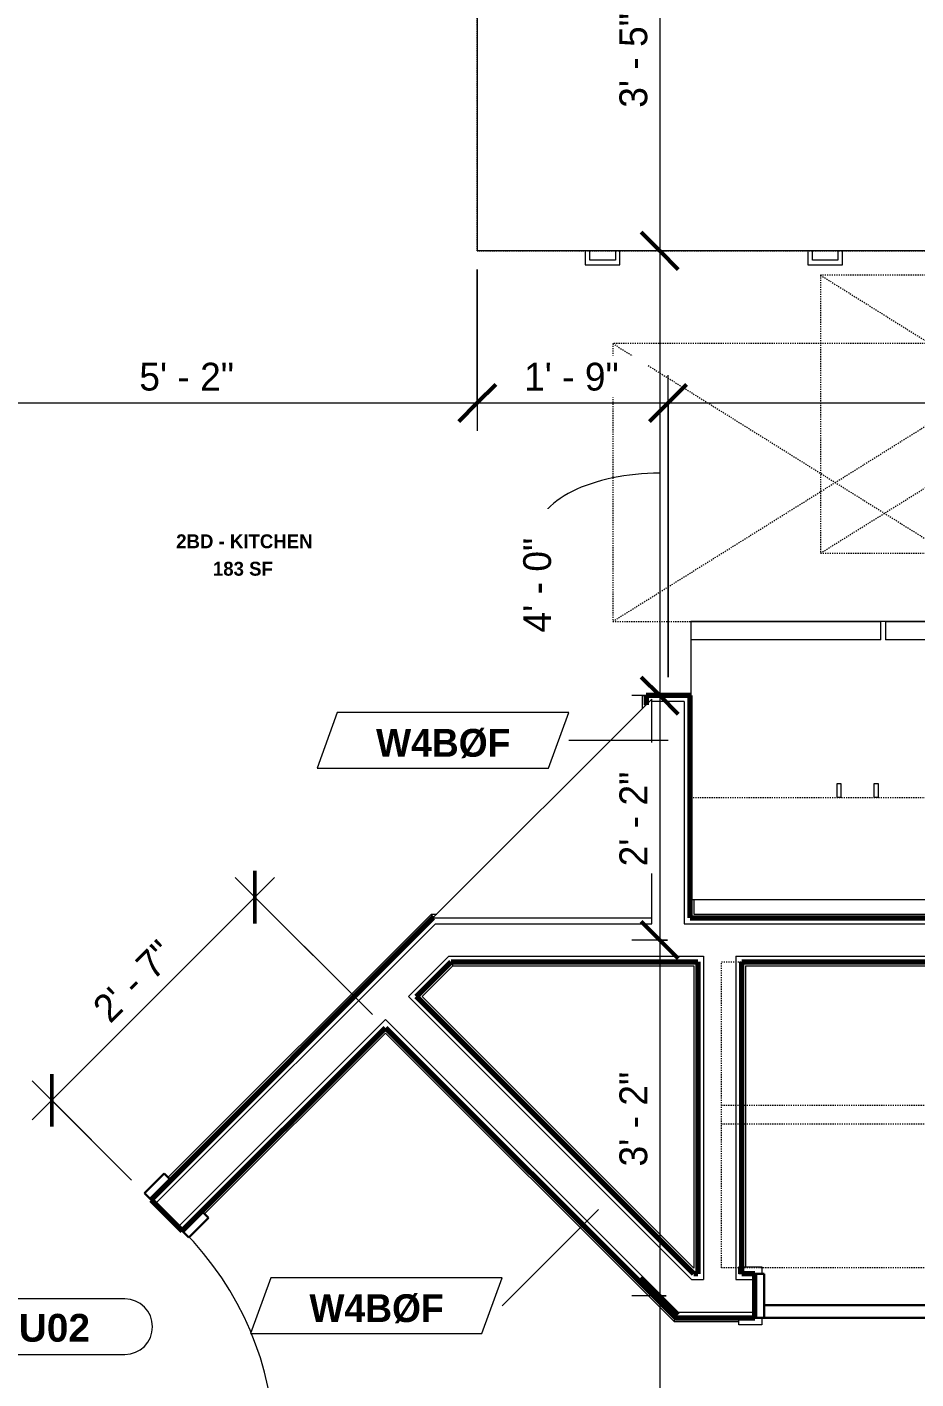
# Model space of a CAD drawing. Header units: inches. Extents: x 2071 to 4741, y -19 to 12114.
# Drawn here: x 2809.3 to 2905.2, y 11797.2 to 11943.1 of the extents above; entities that cross this region are included whole.
import ezdxf

# ---------------------------------------------------------------- set-up
doc = ezdxf.new("R2010")
doc.units = ezdxf.units.IN
doc.header["$MEASUREMENT"] = 0
doc.linetypes.add('Dash', pattern=[0.25, 0.125, -0.125])
doc.linetypes.add('Dash 3_32_', pattern=[0.1875, 0.09375, -0.09375])
for name, color, linetype, lineweight in [('A-ANNO-DIMS', 211, 'Continuous', 9), ('A-ANNO-DIMS-32', 211, 'Continuous', 9), ('A-AREA-IDEN', 2, 'Continuous', 9), ('A-DETL-1', 90, 'Dash 3_32_', 18), ('A-DOOR', 31, 'Continuous', 18), ('A-DOOR-3', 31, 'Continuous', 9), ('A-DOOR-4', 31, 'Continuous', 30), ('A-DOOR-FRAM-3', 31, 'Continuous', 30), ('A-DOOR-IDEN', 31, 'Continuous', 9), ('A-GENM', 5, 'Continuous', 9), ('A-GENM-HDLN', 13, 'Dash', 9), ('A-WALL', 113, 'Continuous', 18), ('A-WALL-3', 113, 'Continuous', 70), ('A-WALL-4', 113, 'Continuous', 9), ('A-WALL-IDEN', 211, 'Continuous', 9), ('I-FURN', 30, 'Continuous', 9), ('Q-CASE', 31, 'Continuous', 9), ('Q-CASE-2', 31, 'Dash', 9), ('Q-CASE-HDLN', 31, 'Dash', 9), ('Q-SPCQ', 91, 'Continuous', 9)]:
    doc.layers.add(name, color=color, linetype=linetype, lineweight=lineweight)
doc.styles.add('Arial_B', font='arialbd.ttf', dxfattribs={"height": 3})
doc.styles.add('Century Gothic', font='ufonts.com_century-gothic.ttf', dxfattribs={"height": 3})
doc.styles.add('Century Gothic_B', font='GOTHICB.TTF', dxfattribs={"height": 3})
doc.styles.add('Century Gothic_B_1', font='GOTHICB.TTF', dxfattribs={"height": 1.5})
doc.dimstyles.new('OD_1__HACK', dxfattribs={"dimscale": 12, "dimtxt": 3.132505, "dimasz": 0.333333, "dimexe": 0.25, "dimexo": 0.166667, "dimgap": 0.041667, "dimtad": 1, "dimdec": 0, "dimzin": 3, "dimdsep": 46, "dimlunit": 4, "dimtxsty": 'Century Gothic', "dimblk1": 'OBLIQUE', "dimblk2": 'OBLIQUE', "dimsah": 1, "dimcen": 0.09, "dimdle": 0.25, "dimazin": 0, "dimtfac": 1, "dimtdec": 4, "dimtix": 1, "dimtmove": 0, "dimatfit": 3, "dimfxl": 1, "dimtvp": 1, "dimtfill": 1, "dimfrac": 2, "dimtolj": 1, "dimtzin": 0, "dimarcsym": 2})
doc.dimstyles.new('OD_1__HACK_1', dxfattribs={"dimscale": 12, "dimtxt": 3.132505, "dimasz": 0.333333, "dimexe": 0.25, "dimexo": 0.166667, "dimgap": 0.041667, "dimtad": 1, "dimdec": 0, "dimzin": 3, "dimdsep": 46, "dimlunit": 4, "dimtxsty": 'Century Gothic', "dimblk1": 'OBLIQUE', "dimblk2": 'OBLIQUE', "dimsah": 1, "dimcen": 0.09, "dimdle": 0.25, "dimazin": 0, "dimtfac": 1, "dimtdec": 4, "dimtix": 1, "dimtmove": 1, "dimatfit": 3, "dimfxl": 1, "dimtvp": 1, "dimtfill": 1, "dimfrac": 2, "dimtolj": 1, "dimtzin": 0, "dimarcsym": 2})

# ---------------------------------------------------------------- blocks, each defined once
blk = doc.blocks.new('Basic Wall _ INT - W4BØF - _5_8 GYP - 2X4 WOOD_BATT_ - 5_8 GYP_ - ___-2690300-1ST FLOOR - 2BD ADA TYPE A')
at = {"layer": 'A-WALL'}
for p, q in [((-2304.42, 11847.39), (-2303.84, 11847.39)), ((-2276.1, 11847.39), (-2240.51, 11847.39)), ((-2304.13, 11847.1), (-2304.3, 11847.1)), ((-2240.7, 11847.1), (-2276.51, 11847.1))]:
    blk.add_line(p, q, dxfattribs=at)
at = {"layer": 'A-WALL', "flags": 128}
for points in [[(-2304.3, 11847.1), (-2304.31, 11847.12), (-2304.33, 11847.18), (-2304.37, 11847.27), (-2304.42, 11847.39)], [(-2304.27, 11847.02), (-2304.28, 11847.04), (-2304.28, 11847.06), (-2304.29, 11847.08), (-2304.3, 11847.09), (-2304.3, 11847.1), (-2304.3, 11847.1)]]:
    blk.add_lwpolyline(points, dxfattribs=at)
blk = doc.blocks.new('Basic Wall _ INT - W4BØF - _5_8 GYP - 2X4 WOOD_BATT_ - 5_8 GYP_ - ___-2690299-1ST FLOOR - 2BD ADA TYPE A')
at = {"layer": 'A-WALL'}
for p, q in [((-2302.23, 11842.1), (-2275.7, 11842.1)), ((-2302.11, 11841.82), (-2276.12, 11841.82)), ((-2270.95, 11842.1), (-2138.37, 11842.1)), ((-2270.54, 11841.82), (-2138.79, 11841.82))]:
    blk.add_line(p, q, dxfattribs=at)
at = {"layer": 'A-WALL', "flags": 128}
for points in [[(-2302.23, 11842.1), (-2302.23, 11842.11), (-2302.24, 11842.12), (-2302.24, 11842.13), (-2302.25, 11842.15), (-2302.26, 11842.17), (-2302.26, 11842.19)], [(-2302.11, 11841.82), (-2302.16, 11841.94), (-2302.2, 11842.03), (-2302.22, 11842.09), (-2302.23, 11842.1)]]:
    blk.add_lwpolyline(points, dxfattribs=at)
blk = doc.blocks.new('Basic Wall _ INT - W4BØF - _5_8 GYP - 2X4 WOOD_BATT_ - 5_8 GYP_ - ___-2690306-1ST FLOOR - 2BD ADA TYPE A')
at = {"layer": 'A-WALL'}
blk.add_line((-2275.7, 11808.7), (-2276.06, 11808.7), dxfattribs=at)
at = {"layer": 'A-WALL', "flags": 128}
for points in [[(-2276.09, 11808.62), (-2276.08, 11808.64), (-2276.07, 11808.66), (-2276.07, 11808.68), (-2276.06, 11808.69), (-2276.06, 11808.7), (-2276.06, 11808.7)], [(-2276.06, 11808.7), (-2276.05, 11808.72), (-2276.02, 11808.78), (-2275.99, 11808.87)]]:
    blk.add_lwpolyline(points, dxfattribs=at)
blk = doc.blocks.new('Basic Wall _ INT - W4BØF - _5_8 GYP - 2X4 WOOD_BATT_ - 5_8 GYP_ - ___-2690305-1ST FLOOR - 2BD ADA TYPE A')
at = {"layer": 'A-WALL'}
for p, q in [((-2278.13, 11803.7), (-2271.27, 11803.7)), ((-2278.25, 11803.42), (-2271.27, 11803.42))]:
    blk.add_line(p, q, dxfattribs=at)
at = {"layer": 'A-WALL', "flags": 128}
for points in [[(-2278.25, 11803.42), (-2278.2, 11803.54), (-2278.16, 11803.63), (-2278.13, 11803.69), (-2278.13, 11803.7)], [(-2278.13, 11803.7), (-2278.13, 11803.71), (-2278.12, 11803.72), (-2278.12, 11803.73), (-2278.11, 11803.75), (-2278.1, 11803.77), (-2278.09, 11803.79)]]:
    blk.add_lwpolyline(points, dxfattribs=at)
blk = doc.blocks.new('Basic Wall _ INT - W4BØF - _5_8 GYP - 2X4 WOOD_BATT_ - 5_8 GYP_ - ___-2690312-1ST FLOOR - 2BD ADA TYPE A')
at = {"layer": 'A-WALL'}
for p, q in [((-2276.06, 11808.7), (-2305.93, 11838.58)), ((-2305.43, 11838.49), (-2276.12, 11809.17))]:
    blk.add_line(p, q, dxfattribs=at)
at = {"layer": 'A-WALL', "flags": 128}
for points in [[(-2276.06, 11808.7), (-2276.06, 11808.7), (-2276.06, 11808.69), (-2276.07, 11808.68), (-2276.07, 11808.66), (-2276.08, 11808.64), (-2276.09, 11808.62)], [(-2275.99, 11808.87), (-2276.02, 11808.78), (-2276.05, 11808.72), (-2276.06, 11808.7)]]:
    blk.add_lwpolyline(points, dxfattribs=at)
blk = doc.blocks.new('Basic Wall _ INT - W4BØF - _5_8 GYP - 2X4 WOOD_BATT_ - 5_8 GYP_ - ___-2690311-1ST FLOOR - 2BD ADA TYPE A')
at = {"layer": 'A-WALL'}
for p, q in [((-2309.47, 11835.05), (-2278.13, 11803.7)), ((-2309.38, 11834.55), (-2278.25, 11803.42))]:
    blk.add_line(p, q, dxfattribs=at)
at = {"layer": 'A-WALL', "flags": 128}
for points in [[(-2278.13, 11803.7), (-2278.13, 11803.69), (-2278.16, 11803.63), (-2278.2, 11803.54), (-2278.25, 11803.42)], [(-2278.09, 11803.79), (-2278.1, 11803.77), (-2278.11, 11803.75), (-2278.12, 11803.73), (-2278.12, 11803.72), (-2278.13, 11803.71), (-2278.13, 11803.7)]]:
    blk.add_lwpolyline(points, dxfattribs=at)
blk = doc.blocks.new('SWING - SINGLE - FLUSH - 2-10 x 6-8 - PRIVACY-3199407-1ST FLOOR - 2BD ADA TYPE A')
at = {"layer": 'A-DOOR-3'}
blk.add_arc((17, 2.37), 34.07, 93.3657, 180, dxfattribs=at)
at = {"layer": 'A-DOOR-4'}
for p, q in [((15, 2.37), (15, 36.38)), ((17, 36.38), (15, 36.38)), ((17, 2.37), (17, 36.38)), ((17, 2.37), (15, 2.37))]:
    blk.add_line(p, q, dxfattribs=at)
at = {"layer": 'A-DOOR-FRAM-3'}
for p, q in [((-17, 3.37), (-20, 3.37)), ((-20, 3.37), (-20, 2.37)), ((-17, 2.37), (-17, 3.37)), ((20, 3.37), (17, 3.37)), ((17, 3.37), (17, 2.37)), ((20, 2.37), (20, 3.37)), ((-20, 2.37), (-17, 2.37)), ((17, 2.37), (20, 2.37)), ((-17, -2.38), (-20, -2.38)), ((-20, -2.38), (-20, -3.38)), ((-17, -3.38), (-17, -2.38)), ((20, -2.38), (17, -2.38)), ((17, -2.38), (17, -3.38)), ((20, -3.38), (20, -2.38)), ((-20, -3.38), (-17, -3.38)), ((17, -3.38), (20, -3.38))]:
    blk.add_line(p, q, dxfattribs=at)
blk = doc.blocks.new('OD_CW_Closet - OD_CW_Closet-3121574-1ST FLOOR - 2BD ADA TYPE A')
at = {"layer": 'Q-CASE-HDLN'}
for p, q in [((0.74, 9), (130.59, 9)), ((130.59, 9), (130.59, -24)), ((0.74, -6.5), (130.59, -6.5)), ((0.74, -8.5), (130.59, -8.5)), ((130.59, -24), (0.74, -24))]:
    blk.add_line(p, q, dxfattribs=at)
blk = doc.blocks.new('SLIDING - FLUSH - 5-0 x 6-8-3203586-1ST FLOOR - 2BD ADA TYPE A')
at = {"layer": 'A-DOOR-3'}
for p, q in [((-32.75, 3.25), (-30.25, 3.25)), ((-32.75, 2.5), (-32.75, 3.25)), ((-30.25, 3.25), (-30.25, 2.5)), ((30.25, 3.25), (32.75, 3.25)), ((30.25, 2.5), (30.25, 3.25)), ((32.75, 3.25), (32.75, 2.5)), ((-30.25, 2.5), (-32.75, 2.5)), ((32.75, 2.5), (30.25, 2.5)), ((-32.75, -2.25), (-30.25, -2.25)), ((-32.75, -3), (-32.75, -2.25)), ((-30.25, -2.25), (-30.25, -3)), ((30.25, -2.25), (32.75, -2.25)), ((30.25, -3), (30.25, -2.25)), ((32.75, -2.25), (32.75, -3)), ((-30.25, -3), (-32.75, -3)), ((32.75, -3), (30.25, -3))]:
    blk.add_line(p, q, dxfattribs=at)
at = {"layer": 'A-DOOR-4'}
for p, q in [((-1, -0.88), (-1, 0.5)), ((-1, 0.5), (30, 0.5)), ((30, 0.5), (30, -0.88)), ((-30, -2.25), (-30, -0.88)), ((-30, -0.88), (1, -0.88)), ((30, -0.88), (-1, -0.88)), ((1, -0.88), (1, -2.25)), ((1, -2.25), (-30, -2.25))]:
    blk.add_line(p, q, dxfattribs=at)
at = {"layer": 'A-DOOR-FRAM-3'}
for p, q in [((-31, -2.25), (-31, 2.5)), ((-31, 2.5), (-30, 2.5)), ((-30, 2.5), (-30, -2.25)), ((30, 2.5), (31, 2.5)), ((30, -2.25), (30, 2.5)), ((31, 2.5), (31, -2.25)), ((-30, -2.25), (-31, -2.25)), ((31, -2.25), (30, -2.25))]:
    blk.add_line(p, q, dxfattribs=at)
blk = doc.blocks.new('RefrigeratorADA_-_Side-by-Side_6047 - 36_ X 30_-2821089-1ST FLOOR - 2BD ADA TYPE A')
at = {"layer": 'Q-SPCQ'}
for p, q in [((17.87, 14.42), (-17.88, 14.42)), ((-17.88, 14.42), (-17.88, -15.58)), ((17.87, -15.58), (17.87, 14.42)), ((-17.88, -13.58), (-3.13, -13.58)), ((-17.88, -13.58), (-17.88, -15.58)), ((-3.13, -15.58), (-3.13, -13.58)), ((-2.63, -13.58), (17.87, -13.58)), ((-2.63, -13.58), (-2.63, -15.58)), ((17.87, -15.58), (17.87, -13.58)), ((-17.88, -15.58), (17.87, -15.58)), ((-3.13, -15.58), (-17.88, -15.58)), ((17.87, -15.58), (-2.63, -15.58))]:
    blk.add_line(p, q, dxfattribs=at)
blk = doc.blocks.new('Basic Wall _ INT - W4BØF - _5_8 GYP - 2X4 WOOD_BATT_ - 5_8 GYP_ - ___-2690314-1ST FLOOR - 2BD ADA TYPE A')
at = {"layer": 'A-WALL'}
for p, q in [((-2305.93, 11838.4), (-2302.23, 11842.1)), ((-2302.11, 11841.82), (-2305.43, 11838.49)), ((-2329.09, 11815.25), (-2309.29, 11835.05)), ((-2309.38, 11834.55), (-2328.89, 11815.04)), ((-2389.61, 11754.73), (-2363.21, 11781.13)), ((-2363.3, 11780.63), (-2389.2, 11754.73))]:
    blk.add_line(p, q, dxfattribs=at)
at = {"layer": 'A-WALL', "flags": 128}
for points in [[(-2302.26, 11842.19), (-2302.26, 11842.17), (-2302.25, 11842.15), (-2302.24, 11842.13), (-2302.24, 11842.12), (-2302.23, 11842.11), (-2302.23, 11842.1)], [(-2302.23, 11842.1), (-2302.22, 11842.09), (-2302.2, 11842.03), (-2302.16, 11841.94), (-2302.11, 11841.82)], [(-2389.61, 11754.73), (-2389.61, 11754.73), (-2389.62, 11754.73), (-2389.64, 11754.73), (-2389.67, 11754.73), (-2389.69, 11754.73), (-2389.72, 11754.73)], [(-2389.2, 11754.73), (-2389.37, 11754.73), (-2389.5, 11754.73), (-2389.58, 11754.73), (-2389.61, 11754.73)]]:
    blk.add_lwpolyline(points, dxfattribs=at)
blk = doc.blocks.new('Basic Wall _ INT - W4BØF - _5_8 GYP - 2X4 WOOD_BATT_ - 5_8 GYP_ - ___-2690313-1ST FLOOR - 2BD ADA TYPE A')
at = {"layer": 'A-WALL'}
for p, q in [((-2304.42, 11847.39), (-2332.83, 11818.99)), ((-2304.3, 11847.1), (-2332.62, 11818.78)), ((-2361.11, 11790.7), (-2397.09, 11754.73)), ((-2360.91, 11790.5), (-2396.68, 11754.73))]:
    blk.add_line(p, q, dxfattribs=at)
at = {"layer": 'A-WALL', "flags": 128}
for points in [[(-2304.42, 11847.39), (-2304.37, 11847.27), (-2304.33, 11847.18), (-2304.31, 11847.12), (-2304.3, 11847.1)], [(-2304.3, 11847.1), (-2304.3, 11847.1), (-2304.3, 11847.09), (-2304.29, 11847.08), (-2304.28, 11847.06), (-2304.28, 11847.04), (-2304.27, 11847.02)], [(-2396.68, 11754.73), (-2396.71, 11754.73), (-2396.79, 11754.73), (-2396.92, 11754.73), (-2397.09, 11754.73)], [(-2396.56, 11754.73), (-2396.59, 11754.73), (-2396.62, 11754.73), (-2396.64, 11754.73), (-2396.66, 11754.73), (-2396.67, 11754.73), (-2396.68, 11754.73)]]:
    blk.add_lwpolyline(points, dxfattribs=at)
blk = doc.blocks.new('Basic Wall _ INT - W4BØF - _5_8 GYP - 2X4 WOOD_BATT_ - 5_8 GYP_ - ___-2690316-1ST FLOOR - 2BD ADA TYPE A')
at = {"layer": 'A-WALL'}
for p, q in [((-2281.68, 11870.98), (-2281.39, 11870.98)), ((-2281.68, 11870.98), (-2281.68, 11869.55)), ((-2281.39, 11870.98), (-2281.39, 11869.84)), ((-2281.39, 11870.98), (-2281.31, 11870.98)), ((-2281.31, 11870.98), (-2281.26, 11870.98))]:
    blk.add_line(p, q, dxfattribs=at)
blk = doc.blocks.new('Basic Wall _ INT - W4BØF - _5_8 GYP - 2X4 WOOD_BATT_ - 5_8 GYP_ - ___-2690315-1ST FLOOR - 2BD ADA TYPE A')
at = {"layer": 'A-WALL'}
for p, q in [((-2276.51, 11870.98), (-2276.47, 11870.98)), ((-2276.47, 11870.98), (-2276.45, 11870.98)), ((-2276.39, 11846.98), (-2276.39, 11848.98)), ((-2276.1, 11848.98), (-2276.1, 11847.39))]:
    blk.add_line(p, q, dxfattribs=at)
blk = doc.blocks.new('Triangular Shelves9 - Triangular Shelves-2073950-1ST FLOOR - 2BD ADA TYPE A')
at = {"layer": 'I-FURN'}
for p, q in [((-2280.64, 11870.59), (-2304.25, 11846.98)), ((-2280.64, 11846.98), (-2280.64, 11870.59)), ((-2304.25, 11846.98), (-2280.64, 11846.98))]:
    blk.add_line(p, q, dxfattribs=at)
blk = doc.blocks.new('300 Series Wall Hung Cabinet_302 - 18_ x 36_-2320527-1ST FLOOR - 2BD ADA TYPE A')
at = {"layer": 'Q-CASE'}
for p, q in [((-1.76, 16.87), (-2.25, 16.87)), ((-2.25, 16.87), (-2.25, 15.38)), ((-1.76, 15.38), (-1.76, 16.87)), ((2.24, 16.87), (1.75, 16.87)), ((1.75, 16.87), (1.75, 15.38)), ((2.24, 15.38), (2.24, 16.87)), ((-1.76, 15.38), (-2.25, 15.38)), ((2.24, 15.38), (1.75, 15.38))]:
    blk.add_line(p, q, dxfattribs=at)
at = {"layer": 'Q-CASE-2'}
for p, q in [((-18, 2.37), (-18, 15.38)), ((-18, 15.38), (18, 15.38)), ((18, 15.38), (18, 2.37)), ((18, 2.37), (-18, 2.37))]:
    blk.add_line(p, q, dxfattribs=at)
blk = doc.blocks.new('Base Cabinet 3 Drawer 230 - Base Cabinet 3 Drawer 230 24_ ADA-2554967-1ST FLOOR - 2BD ADA TYPE A')
at = {"layer": 'Q-CASE'}
for p, q in [((-1.14, -24), (-1.14, -25.5)), ((-0.64, -25), (-0.64, -24)), ((2.11, -24), (2.11, -25)), ((2.61, -25.5), (2.61, -24)), ((-1.14, -25.5), (2.61, -25.5)), ((2.11, -25), (-0.64, -25))]:
    blk.add_line(p, q, dxfattribs=at)
blk = doc.blocks.new('ADA Clearances - 30_x48_-V9-1ST FLOOR - 2BD ADA TYPE A')
at = {"layer": 'A-GENM-HDLN'}
for p, q in [((15, -24), (-15, 24)), ((-15, -24), (15, 24)), ((15, 24), (-15, 24)), ((-15, 24), (-15, -24)), ((15, 20.16), (15, 24)), ((15, -24), (15, -15.59)), ((-15, -24), (15, -24))]:
    blk.add_line(p, q, dxfattribs=at)
blk = doc.blocks.new('ADA Clearances - 30_x48_-V10-1ST FLOOR - 2BD ADA TYPE A')
at = {"layer": 'A-GENM-HDLN'}
for p, q in [((15, -24), (-15, 24)), ((-15, -24), (15, 24)), ((15, 24), (-15, 24)), ((-15, 24), (-15, 11.66)), ((15, -24), (15, 24)), ((-15, -10.16), (-15, -24)), ((-15, -24), (15, -24))]:
    blk.add_line(p, q, dxfattribs=at)
blk = doc.blocks.new('Basic Wall _ INT - W4BØF - _5_8 GYP - 2X4 WOOD_BATT_ - 5_8 GYP_ - ___-3209469-1ST FLOOR - 2BD ADA TYPE A')
at = {"layer": 'A-WALL'}
for p, q in [((-2276.12, 11841.82), (-2276.12, 11809.17)), ((-2275.83, 11842.23), (-2275.83, 11808.58))]:
    blk.add_line(p, q, dxfattribs=at)
blk = doc.blocks.new('Basic Wall _ INT - W4BØF - _5_8 GYP - 2X4 WOOD_BATT_ - 5_8 GYP_ - ___-3209468-1ST FLOOR - 2BD ADA TYPE A')
at = {"layer": 'A-WALL'}
for p, q in [((-2270.83, 11809.33), (-2270.83, 11842.23)), ((-2270.54, 11841.82), (-2270.54, 11809.33))]:
    blk.add_line(p, q, dxfattribs=at)
blk = doc.blocks.new('DIMBLOCK37-1ST FLOOR - 2BD ADA TYPE A')
at = {"layer": 'A-ANNO-DIMS-32'}
for p, q in [((2795.44, 11923.71), (2795.44, 11899.56)), ((2795.44, 11902.56), (2795.44, 11923.71)), ((2857.87, 11916.98), (2857.87, 11899.56)), ((2857.87, 11902.56), (2857.87, 11916.98)), ((2795.44, 11902.56), (2857.87, 11902.56))]:
    blk.add_line(p, q, dxfattribs=at)
at = {"layer": 'A-ANNO-DIMS-32', "lineweight": 50}
for p, q in [((2795.44, 11902.56), (2797.44, 11904.56)), ((2857.87, 11902.56), (2859.87, 11904.56)), ((2795.44, 11902.56), (2793.44, 11900.56)), ((2857.87, 11902.56), (2855.87, 11900.56))]:
    blk.add_line(p, q, dxfattribs=at)
at = {"layer": 'A-ANNO-DIMS-32', "color": 0, "insert": (2821.41, 11906.9), "char_height": 3, "width": 12.5897, "attachment_point": 1, "line_spacing_factor": 0.984502, "style": 'Century Gothic', "bg_fill": 3, "box_fill_scale": 1.25, "bg_fill_color": 256, "bg_fill_true_color": 13158600, "bg_fill_transparency": 0}
blk.add_mtext('5\' - 2"', dxfattribs=at)
blk = doc.blocks.new('_Oblique')
at = {"color": 0, "linetype": 'ByBlock', "lineweight": -2}
blk.add_line((-0.5, -0.5), (0.5, 0.5), dxfattribs=at)
blk = doc.blocks.new('DIMBLOCK38-1ST FLOOR - 2BD ADA TYPE A')
at = {"layer": 'A-ANNO-DIMS-32'}
for p, q in [((2857.87, 11916.98), (2857.87, 11899.56)), ((2857.87, 11902.56), (2857.87, 11916.98)), ((2878.45, 11872.98), (2878.45, 11905.56)), ((2857.87, 11902.56), (2878.45, 11902.56)), ((2878.45, 11902.56), (2878.45, 11872.98))]:
    blk.add_line(p, q, dxfattribs=at)
at = {"layer": 'A-ANNO-DIMS-32', "lineweight": 50}
for p, q in [((2857.87, 11902.56), (2859.87, 11904.56)), ((2878.45, 11902.56), (2880.45, 11904.56)), ((2857.87, 11902.56), (2855.87, 11900.56)), ((2878.45, 11902.56), (2876.45, 11900.56))]:
    blk.add_line(p, q, dxfattribs=at)
at = {"layer": 'A-ANNO-DIMS-32', "color": 0, "insert": (2862.91, 11906.9), "char_height": 3, "width": 12.5897, "attachment_point": 1, "line_spacing_factor": 0.984502, "style": 'Century Gothic', "bg_fill": 3, "box_fill_scale": 1.25, "bg_fill_color": 256, "bg_fill_true_color": 13158600, "bg_fill_transparency": 0}
blk.add_mtext('1\' - 9"', dxfattribs=at)
blk = doc.blocks.new('DIMBLOCK39-1ST FLOOR - 2BD ADA TYPE A')
at = {"layer": 'A-ANNO-DIMS-32'}
for p, q in [((3015.89, 11916.98), (3015.89, 11899.56)), ((3015.89, 11902.56), (3015.89, 11916.98)), ((2878.45, 11872.98), (2878.45, 11905.56)), ((2878.45, 11902.56), (3015.89, 11902.56)), ((2878.45, 11902.56), (2878.45, 11872.98))]:
    blk.add_line(p, q, dxfattribs=at)
at = {"layer": 'A-ANNO-DIMS-32', "lineweight": 50}
for p, q in [((2878.45, 11902.56), (2880.45, 11904.56)), ((3015.89, 11902.56), (3017.89, 11904.56)), ((2878.45, 11902.56), (2876.45, 11900.56)), ((3015.89, 11902.56), (3013.89, 11900.56))]:
    blk.add_line(p, q, dxfattribs=at)
at = {"layer": 'A-ANNO-DIMS-32', "color": 0, "insert": (2940.76, 11906.9), "char_height": 3, "width": 15.394, "attachment_point": 1, "line_spacing_factor": 0.984502, "style": 'Century Gothic', "bg_fill": 3, "box_fill_scale": 1.25, "bg_fill_color": 256, "bg_fill_true_color": 13158600, "bg_fill_transparency": 0}
blk.add_mtext('11\' - 5"', dxfattribs=at)
blk = doc.blocks.new('DIMBLOCK46-1ST FLOOR - 2BD ADA TYPE A')
at = {"layer": 'A-ANNO-DIMS-32', "lineweight": 50}
for p, q in [((2877.55, 11960.35), (2875.55, 11962.35)), ((2877.55, 11960.35), (2879.55, 11958.35)), ((2877.55, 11918.98), (2875.55, 11920.98)), ((2877.55, 11918.98), (2879.55, 11916.98))]:
    blk.add_line(p, q, dxfattribs=at)
at = {"layer": 'A-ANNO-DIMS-32'}
for p, q in [((2878.38, 11960.35), (2874.55, 11960.35)), ((2877.55, 11960.35), (2877.55, 11918.98)), ((2877.55, 11960.35), (2878.38, 11960.35)), ((2878.38, 11918.98), (2874.55, 11918.98)), ((2877.55, 11918.98), (2878.38, 11918.98))]:
    blk.add_line(p, q, dxfattribs=at)
at = {"layer": 'A-ANNO-DIMS-32', "color": 0, "insert": (2873.2, 11934.42), "char_height": 3, "width": 12.5897, "attachment_point": 1, "rotation": 90, "line_spacing_factor": 0.984502, "style": 'Century Gothic', "bg_fill": 3, "box_fill_scale": 1.25, "bg_fill_color": 256, "bg_fill_true_color": 13158600, "bg_fill_transparency": 0}
blk.add_mtext('3\' - 5"', dxfattribs=at)
blk = doc.blocks.new('DIMBLOCK47-1ST FLOOR - 2BD ADA TYPE A')
at = {"layer": 'A-ANNO-DIMS-32', "lineweight": 50}
for p, q in [((2877.55, 11918.98), (2875.55, 11920.98)), ((2877.55, 11918.98), (2879.55, 11916.98)), ((2877.55, 11870.98), (2875.55, 11872.98)), ((2877.55, 11870.98), (2879.55, 11868.98))]:
    blk.add_line(p, q, dxfattribs=at)
at = {"layer": 'A-ANNO-DIMS-32'}
for p, q in [((2878.38, 11918.98), (2874.55, 11918.98)), ((2877.55, 11918.98), (2877.55, 11870.98)), ((2877.55, 11918.98), (2878.38, 11918.98)), ((2878.38, 11870.98), (2874.55, 11870.98)), ((2877.55, 11870.98), (2878.38, 11870.98))]:
    blk.add_line(p, q, dxfattribs=at)
blk.add_ellipse((2877.55, 11888.28), major_axis=(13.35, 0), ratio=0.501532, start_param=1.570796, end_param=3.141593, dxfattribs=at)
at = {"layer": 'A-ANNO-DIMS-32', "color": 0, "insert": (2862.82, 11877.79), "char_height": 3, "width": 12.5897, "attachment_point": 1, "rotation": 90, "line_spacing_factor": 0.984502, "style": 'Century Gothic', "bg_fill": 3, "box_fill_scale": 1.25, "bg_fill_color": 256, "bg_fill_true_color": 13158600, "bg_fill_transparency": 0}
blk.add_mtext('4\' - 0"', dxfattribs=at)
blk = doc.blocks.new('DIMBLOCK48-1ST FLOOR - 2BD ADA TYPE A')
at = {"layer": 'A-ANNO-DIMS-32', "lineweight": 50}
for p, q in [((2877.55, 11870.98), (2875.55, 11872.98)), ((2877.55, 11870.98), (2879.55, 11868.98)), ((2877.55, 11844.6), (2875.55, 11846.6)), ((2877.55, 11844.6), (2879.55, 11842.6))]:
    blk.add_line(p, q, dxfattribs=at)
at = {"layer": 'A-ANNO-DIMS-32'}
for p, q in [((2878.38, 11870.98), (2874.55, 11870.98)), ((2877.55, 11870.98), (2877.55, 11844.6)), ((2877.55, 11870.98), (2878.38, 11870.98)), ((2878.38, 11844.6), (2874.55, 11844.6)), ((2877.55, 11844.6), (2878.38, 11844.6))]:
    blk.add_line(p, q, dxfattribs=at)
at = {"layer": 'A-ANNO-DIMS-32', "color": 0, "insert": (2873.2, 11852.55), "char_height": 3, "width": 12.5897, "attachment_point": 1, "rotation": 90, "line_spacing_factor": 0.984502, "style": 'Century Gothic', "bg_fill": 3, "box_fill_scale": 1.25, "bg_fill_color": 256, "bg_fill_true_color": 13158600, "bg_fill_transparency": 0}
blk.add_mtext('2\' - 2"', dxfattribs=at)
blk = doc.blocks.new('DIMBLOCK49-1ST FLOOR - 2BD ADA TYPE A')
at = {"layer": 'A-ANNO-DIMS-32', "lineweight": 50}
for p, q in [((2877.55, 11844.6), (2875.55, 11846.6)), ((2877.55, 11844.6), (2879.55, 11842.6)), ((2877.55, 11806.2), (2875.55, 11808.2)), ((2877.55, 11806.2), (2879.55, 11804.2))]:
    blk.add_line(p, q, dxfattribs=at)
at = {"layer": 'A-ANNO-DIMS-32'}
for p, q in [((2878.38, 11844.6), (2874.55, 11844.6)), ((2877.55, 11844.6), (2877.55, 11806.2)), ((2877.55, 11844.6), (2878.38, 11844.6)), ((2878.25, 11806.2), (2874.55, 11806.2)), ((2877.55, 11806.2), (2878.25, 11806.2))]:
    blk.add_line(p, q, dxfattribs=at)
at = {"layer": 'A-ANNO-DIMS-32', "color": 0, "insert": (2873.2, 11820.16), "char_height": 3, "width": 12.5897, "attachment_point": 1, "rotation": 90, "line_spacing_factor": 0.984502, "style": 'Century Gothic', "bg_fill": 3, "box_fill_scale": 1.25, "bg_fill_color": 256, "bg_fill_true_color": 13158600, "bg_fill_transparency": 0}
blk.add_mtext('3\' - 2"', dxfattribs=at)
blk = doc.blocks.new('DIMBLOCK50-1ST FLOOR - 2BD ADA TYPE A')
at = {"layer": 'A-ANNO-DIMS-32', "lineweight": 50}
for p, q in [((2877.55, 11806.2), (2875.55, 11808.2)), ((2877.55, 11806.2), (2879.55, 11804.2)), ((2877.55, 11757.11), (2875.55, 11759.11)), ((2877.55, 11757.11), (2879.55, 11755.11))]:
    blk.add_line(p, q, dxfattribs=at)
at = {"layer": 'A-ANNO-DIMS-32'}
for p, q in [((2878.25, 11806.2), (2874.55, 11806.2)), ((2877.55, 11806.2), (2877.55, 11757.11)), ((2877.55, 11806.2), (2878.25, 11806.2)), ((2866.86, 11757.11), (2880.55, 11757.11)), ((2877.55, 11757.11), (2866.86, 11757.11))]:
    blk.add_line(p, q, dxfattribs=at)
at = {"layer": 'A-ANNO-DIMS-32', "color": 0, "insert": (2873.2, 11776.41), "char_height": 3, "width": 12.5897, "attachment_point": 1, "rotation": 90, "line_spacing_factor": 0.984502, "style": 'Century Gothic', "bg_fill": 3, "box_fill_scale": 1.25, "bg_fill_color": 256, "bg_fill_true_color": 13158600, "bg_fill_transparency": 0}
blk.add_mtext('4\' - 1"', dxfattribs=at)
blk = doc.blocks.new('Door Tag - Type Mark-2601225-1ST FLOOR - 2BD ADA TYPE A')
at = {"layer": 'A-DOOR-IDEN'}
for p, q in [((0.234375, 0.09375), (-0.234375, 0.09375)), ((-0.234375, -0.09375), (0.234375, -0.09375))]:
    blk.add_line(p, q, dxfattribs=at)
for centre, start, end in [((-0.234375, 0), 90, 270), ((0.234375, 0), 270, 90)]:
    blk.add_arc(centre, 0.09375, start, end, dxfattribs=at)
blk = doc.blocks.new('DIMBLOCK61-1ST FLOOR - 2BD ADA TYPE A')
at = {"layer": 'A-ANNO-DIMS-32', "lineweight": 50}
for p, q in [((2833.88, 11849.22), (2833.88, 11852.05)), ((2833.88, 11849.22), (2833.88, 11846.39)), ((2811.96, 11827.3), (2811.96, 11830.13)), ((2811.96, 11827.3), (2811.96, 11824.47))]:
    blk.add_line(p, q, dxfattribs=at)
at = {"layer": 'A-ANNO-DIMS-32'}
for p, q in [((2836, 11851.34), (2809.84, 11825.18)), ((2846.55, 11836.55), (2831.76, 11851.34)), ((2833.88, 11849.22), (2846.55, 11836.55)), ((2820.56, 11818.69), (2809.84, 11829.42)), ((2811.96, 11827.3), (2820.56, 11818.69))]:
    blk.add_line(p, q, dxfattribs=at)
at = {"layer": 'A-ANNO-DIMS-32', "color": 0, "insert": (2816.14, 11837.62), "char_height": 3, "width": 12.5897, "attachment_point": 1, "rotation": 45, "line_spacing_factor": 0.984502, "style": 'Century Gothic', "bg_fill": 3, "box_fill_scale": 1.25, "bg_fill_color": 256, "bg_fill_true_color": 13158600, "bg_fill_transparency": 0}
blk.add_mtext('2\' - 7"', dxfattribs=at)
blk = doc.blocks.new('Wall Tag - ONE-2663183-1ST FLOOR - 2BD ADA TYPE A')
at = {"layer": 'A-WALL-IDEN'}
for p, q in [((-0.3561, 0.0937), (-0.4244, -0.0937)), ((0.4244, 0.0937), (-0.3561, 0.0937)), ((0.3561, -0.0937), (0.4244, 0.0937)), ((-0.4244, -0.0937), (0.3561, -0.0937))]:
    blk.add_line(p, q, dxfattribs=at)

msp = doc.modelspace()

# ---------------------------------------------------------------- linework, layer by layer
at = {"layer": 'A-DETL-1'}
for q in [(2857.87, 11960.35), (3015.89, 11918.98)]:
    msp.add_line((2857.87, 11918.98), q, dxfattribs=at)
at = {"layer": 'A-WALL'}
for p, q in [((2880.2, 11870.35), (2876.7, 11870.35)), ((2880.2, 11870.35), (2880.2, 11846.35)), ((2853.35, 11846.35), (2823.12, 11816.13)), ((2853.35, 11846.35), (2876.7, 11846.35)), ((2876.7, 11846.35), (2876.7, 11846.98)), ((2880.2, 11846.35), (3051.94, 11846.35)), ((2854.8, 11842.85), (2850.44, 11838.49)), ((2854.8, 11842.85), (2882.26, 11842.85)), ((2882.26, 11842.85), (2882.26, 11807.95)), ((2885.76, 11842.85), (3019.59, 11842.85)), ((2885.76, 11842.85), (2885.76, 11807.95)), ((2850.44, 11838.49), (2880.97, 11807.95)), ((2847.96, 11836.02), (2825.6, 11813.66)), ((2847.96, 11836.02), (2879.52, 11804.45)), ((2880.97, 11807.95), (2882.26, 11807.95)), ((2885.76, 11807.95), (2887.82, 11807.95)), ((2879.52, 11804.45), (2887.82, 11804.45))]:
    msp.add_line(p, q, dxfattribs=at)
at = {"layer": 'A-WALL-3'}
for p, q in [((2880.83, 11870.98), (2876.08, 11870.98)), ((2876.08, 11870.98), (2876.08, 11869.97)), ((2880.83, 11846.98), (2880.83, 11870.98)), ((2853.09, 11846.98), (2822.68, 11816.57)), ((2880.83, 11846.98), (3021.82, 11846.98)), ((2851.32, 11838.49), (2855.06, 11842.23)), ((2855.06, 11842.23), (2881.64, 11842.23)), ((2881.64, 11842.23), (2881.64, 11808.58)), ((2886.39, 11842.23), (3018.97, 11842.23)), ((2886.39, 11808.58), (2886.39, 11842.23)), ((2881.23, 11808.58), (2851.32, 11838.49)), ((2826.04, 11813.21), (2847.96, 11835.13)), ((2847.96, 11835.13), (2879.27, 11803.83)), ((2822.68, 11816.57), (2826.04, 11813.21)), ((2881.64, 11808.58), (2881.23, 11808.58)), ((2887.82, 11808.58), (2886.39, 11808.58)), ((2887.82, 11803.83), (2887.82, 11808.58)), ((2879.27, 11803.83), (2887.82, 11803.83))]:
    msp.add_line(p, q, dxfattribs=at)
at = {"layer": 'A-WALL-4'}
for p in [(2857.87, 11960.35), (2934.14, 11918.98)]:
    msp.add_line(p, (2857.87, 11918.98), dxfattribs=at)

# ---------------------------------------------------------------- block references
at = {"layer": 'A-DOOR', "rotation": 224.9999999999984}
msp.add_blockref('SWING - SINGLE - FLUSH - 2-10 x 6-8 - PRIVACY-3199407-1ST FLOOR - 2BD ADA TYPE A', (2812.34, 11802.87), dxfattribs=at)
at = {"layer": 'A-DOOR'}
msp.add_blockref('SLIDING - FLUSH - 5-0 x 6-8-3203586-1ST FLOOR - 2BD ADA TYPE A', (2918.82, 11806.08), dxfattribs=at)
at = {"layer": 'A-DOOR-IDEN', "xscale": 31.99999999999999, "yscale": 31.99999999999999, "zscale": 31.99999999999999}
msp.add_blockref('Door Tag - Type Mark-2601225-1ST FLOOR - 2BD ADA TYPE A', (2812.34, 11802.87), dxfattribs=at)
at = {"layer": 'A-GENM', "rotation": 269.9999999999919}
for name, p in [('ADA Clearances - 30_x48_-V10-1ST FLOOR - 2BD ADA TYPE A', (2918.89, 11901.35)), ('ADA Clearances - 30_x48_-V9-1ST FLOOR - 2BD ADA TYPE A', (2896.48, 11893.98))]:
    msp.add_blockref(name, p, dxfattribs=at)
at = {"layer": 'A-WALL'}
for name in ['Basic Wall _ INT - W4BØF - _5_8 GYP - 2X4 WOOD_BATT_ - 5_8 GYP_ - ___-2690316-1ST FLOOR - 2BD ADA TYPE A', 'Basic Wall _ INT - W4BØF - _5_8 GYP - 2X4 WOOD_BATT_ - 5_8 GYP_ - ___-2690315-1ST FLOOR - 2BD ADA TYPE A', 'Basic Wall _ INT - W4BØF - _5_8 GYP - 2X4 WOOD_BATT_ - 5_8 GYP_ - ___-2690313-1ST FLOOR - 2BD ADA TYPE A', 'Basic Wall _ INT - W4BØF - _5_8 GYP - 2X4 WOOD_BATT_ - 5_8 GYP_ - ___-2690300-1ST FLOOR - 2BD ADA TYPE A', 'Basic Wall _ INT - W4BØF - _5_8 GYP - 2X4 WOOD_BATT_ - 5_8 GYP_ - ___-2690314-1ST FLOOR - 2BD ADA TYPE A', 'Basic Wall _ INT - W4BØF - _5_8 GYP - 2X4 WOOD_BATT_ - 5_8 GYP_ - ___-2690299-1ST FLOOR - 2BD ADA TYPE A', 'Basic Wall _ INT - W4BØF - _5_8 GYP - 2X4 WOOD_BATT_ - 5_8 GYP_ - ___-3209469-1ST FLOOR - 2BD ADA TYPE A', 'Basic Wall _ INT - W4BØF - _5_8 GYP - 2X4 WOOD_BATT_ - 5_8 GYP_ - ___-3209468-1ST FLOOR - 2BD ADA TYPE A', 'Basic Wall _ INT - W4BØF - _5_8 GYP - 2X4 WOOD_BATT_ - 5_8 GYP_ - ___-2690312-1ST FLOOR - 2BD ADA TYPE A', 'Basic Wall _ INT - W4BØF - _5_8 GYP - 2X4 WOOD_BATT_ - 5_8 GYP_ - ___-2690311-1ST FLOOR - 2BD ADA TYPE A', 'Basic Wall _ INT - W4BØF - _5_8 GYP - 2X4 WOOD_BATT_ - 5_8 GYP_ - ___-2690306-1ST FLOOR - 2BD ADA TYPE A', 'Basic Wall _ INT - W4BØF - _5_8 GYP - 2X4 WOOD_BATT_ - 5_8 GYP_ - ___-2690305-1ST FLOOR - 2BD ADA TYPE A']:
    msp.add_blockref(name, (5157.34, 0), dxfattribs=at)
at = {"layer": 'A-WALL-IDEN', "xscale": 31.99999999999999, "yscale": 31.99999999999999, "zscale": 31.99999999999999}
msp.add_blockref('Wall Tag - ONE-2663183-1ST FLOOR - 2BD ADA TYPE A', (2846.98, 11805.13), dxfattribs=at)
at = {"layer": 'I-FURN'}
msp.add_blockref('Triangular Shelves9 - Triangular Shelves-2073950-1ST FLOOR - 2BD ADA TYPE A', (5157.34, 0), dxfattribs=at)
at = {"layer": 'Q-CASE'}
for name, p in [('Base Cabinet 3 Drawer 230 - Base Cabinet 3 Drawer 230 24_ ADA-2554967-1ST FLOOR - 2BD ADA TYPE A', (2870.65, 11942.98)), ('Base Cabinet 3 Drawer 230 - Base Cabinet 3 Drawer 230 24_ ADA-2554967-1ST FLOOR - 2BD ADA TYPE A', (2894.65, 11942.98)), ('300 Series Wall Hung Cabinet_302 - 18_ x 36_-2320527-1ST FLOOR - 2BD ADA TYPE A', (2898.89, 11844.6))]:
    msp.add_blockref(name, p, dxfattribs=at)
at = {"layer": 'Q-CASE', "rotation": 180}
msp.add_blockref('OD_CW_Closet - OD_CW_Closet-3121574-1ST FLOOR - 2BD ADA TYPE A', (3014.8, 11818.23), dxfattribs=at)
at = {"layer": 'Q-SPCQ', "rotation": 180}
msp.add_blockref('RefrigeratorADA_-_Side-by-Side_6047 - 36_ X 30_-2821089-1ST FLOOR - 2BD ADA TYPE A', (2898.77, 11863.4), dxfattribs=at)

# ---------------------------------------------------------------- texts
at = {"layer": 'A-AREA-IDEN', "char_height": 1.5, "attachment_point": 1, "style": 'Century Gothic_B_1'}
for s, insert, width in [('2BD - KITCHEN', (2825.39, 11888.38), 16.665), ('183 SF', (2829.35, 11885.42), 7.07)]:
    msp.add_mtext(s, dxfattribs=dict(at, insert=insert, width=width))
at = {"layer": 'A-DOOR-IDEN', "insert": (2808.41, 11804.25), "char_height": 3, "width": 9.393, "attachment_point": 1, "style": 'Arial_B'}
msp.add_mtext('U02', dxfattribs=at)
at = {"layer": 'A-WALL-IDEN', "char_height": 3, "width": 17.372, "attachment_point": 1, "style": 'Century Gothic_B'}
for insert in [(2846.95, 11867.38), (2839.76, 11806.37)]:
    msp.add_mtext('W4BØF', dxfattribs=dict(at, insert=insert))

# ---------------------------------------------------------------- next in the draw order: dimensions: what is measured, and where the dimension line sits
at = {"layer": 'A-ANNO-DIMS'}
dim = msp.add_linear_dim(base=(2857.87, 11902.56), p1=(2795.44, 11925.71), p2=(2857.87, 11918.98), dimstyle='OD_1__HACK', override={"dimpost": '<>', "dimfxl": 62.785937}, dxfattribs=at)
dim.commit()
dim.dimension.update_dxf_attribs({"geometry": 'DIMBLOCK37-1ST FLOOR - 2BD ADA TYPE A', "text_midpoint": (2826.65, 11904.63)})
dim = msp.add_linear_dim(base=(2811.96, 11827.3), p1=(2847.96, 11835.13), p2=(2821.98, 11817.28), angle=45, dimstyle='OD_1__HACK', override={"dimpost": '<>', "dimfxl": 31.528757}, dxfattribs=at)
dim.commit()
dim.dimension.update_dxf_attribs({"geometry": 'DIMBLOCK61-1ST FLOOR - 2BD ADA TYPE A', "text_midpoint": (2821.45, 11839.73)})

# ---------------------------------------------------------------- next in the draw order: dimensions: what is measured, and where the dimension line sits
dim = msp.add_linear_dim(base=(2878.45, 11902.56), p1=(2857.87, 11918.98), p2=(2878.45, 11870.98), dimstyle='OD_1__HACK', override={"dimpost": '<>', "dimfxl": 52.228497}, dxfattribs=at)
dim.commit()
dim.dimension.update_dxf_attribs({"geometry": 'DIMBLOCK38-1ST FLOOR - 2BD ADA TYPE A', "text_midpoint": (2868.16, 11904.63)})

# ---------------------------------------------------------------- next in the draw order: dimensions: what is measured, and where the dimension line sits
dim = msp.add_linear_dim(base=(3015.89, 11902.56), p1=(2878.45, 11870.98), p2=(3015.89, 11918.98), dimstyle='OD_1__HACK', override={"dimpost": '<>', "dimfxl": 145.580161}, dxfattribs=at)
dim.commit()
dim.dimension.update_dxf_attribs({"geometry": 'DIMBLOCK39-1ST FLOOR - 2BD ADA TYPE A', "text_midpoint": (2947.17, 11904.6)})

# ---------------------------------------------------------------- next in the draw order: dimensions: what is measured, and where the dimension line sits
dim = msp.add_linear_dim(base=(2877.55, 11918.98), p1=(2880.38, 11960.35), p2=(2880.38, 11918.98), angle=90, dimstyle='OD_1__HACK', override={"dimpost": '<>', "dimfxl": 41.375}, dxfattribs=at)
dim.commit()
dim.dimension.update_dxf_attribs({"geometry": 'DIMBLOCK46-1ST FLOOR - 2BD ADA TYPE A', "text_midpoint": (2875.47, 11939.67)})

# ---------------------------------------------------------------- next in the draw order: dimensions: what is measured, and where the dimension line sits
dim = msp.add_linear_dim(base=(2877.55, 11870.98), p1=(2880.38, 11918.98), p2=(2880.38, 11870.98), angle=90, dimstyle='OD_1__HACK_1', override={"dimpost": '<>', "dimfxl": 48}, dxfattribs=at)
dim.commit()
dim.dimension.update_dxf_attribs({"geometry": 'DIMBLOCK47-1ST FLOOR - 2BD ADA TYPE A', "text_midpoint": (2864.82, 11884.09), "dimtype": 160, "text_rotation": 90})

# ---------------------------------------------------------------- next in the draw order: block references
at = {"layer": 'A-WALL-IDEN', "xscale": 31.99999999999999, "yscale": 31.99999999999999, "zscale": 31.99999999999999}
msp.add_blockref('Wall Tag - ONE-2663183-1ST FLOOR - 2BD ADA TYPE A', (2854.16, 11866.14), dxfattribs=at)

# ---------------------------------------------------------------- next in the draw order: dimensions: what is measured, and where the dimension line sits
at = {"layer": 'A-ANNO-DIMS'}
dim = msp.add_linear_dim(base=(2877.55, 11844.6), p1=(2880.38, 11870.98), p2=(2880.38, 11844.6), angle=90, dimstyle='OD_1__HACK', override={"dimpost": '<>', "dimfxl": 26.375}, dxfattribs=at)
dim.commit()
dim.dimension.update_dxf_attribs({"geometry": 'DIMBLOCK48-1ST FLOOR - 2BD ADA TYPE A', "text_midpoint": (2875.51, 11857.79)})

# ---------------------------------------------------------------- next in the draw order: linework, layer by layer
at = {"layer": 'A-WALL-IDEN'}
msp.add_line((2878.45, 11866.14), (2867.74, 11866.14), dxfattribs=at)

# ---------------------------------------------------------------- next in the draw order: dimensions: what is measured, and where the dimension line sits
at = {"layer": 'A-ANNO-DIMS'}
dim = msp.add_linear_dim(base=(2877.55, 11806.2), p1=(2880.38, 11844.6), p2=(2880.25, 11806.2), angle=90, dimstyle='OD_1__HACK', override={"dimpost": '<>', "dimfxl": 38.400214}, dxfattribs=at)
dim.commit()
dim.dimension.update_dxf_attribs({"geometry": 'DIMBLOCK49-1ST FLOOR - 2BD ADA TYPE A', "text_midpoint": (2875.47, 11825.4)})

# ---------------------------------------------------------------- next in the draw order: dimensions: what is measured, and where the dimension line sits
dim = msp.add_linear_dim(base=(2877.55, 11757.11), p1=(2880.25, 11806.2), p2=(2864.86, 11757.11), angle=90, dimstyle='OD_1__HACK', override={"dimpost": '<>', "dimfxl": 51.449291}, dxfattribs=at)
dim.commit()
dim.dimension.update_dxf_attribs({"geometry": 'DIMBLOCK50-1ST FLOOR - 2BD ADA TYPE A', "text_midpoint": (2875.51, 11781.66)})

# ---------------------------------------------------------------- next in the draw order: linework, layer by layer
at = {"layer": 'A-WALL-IDEN'}
msp.add_line((2870.94, 11815.51), (2860.56, 11805.13), dxfattribs=at)

doc.saveas('drawing.dxf')
